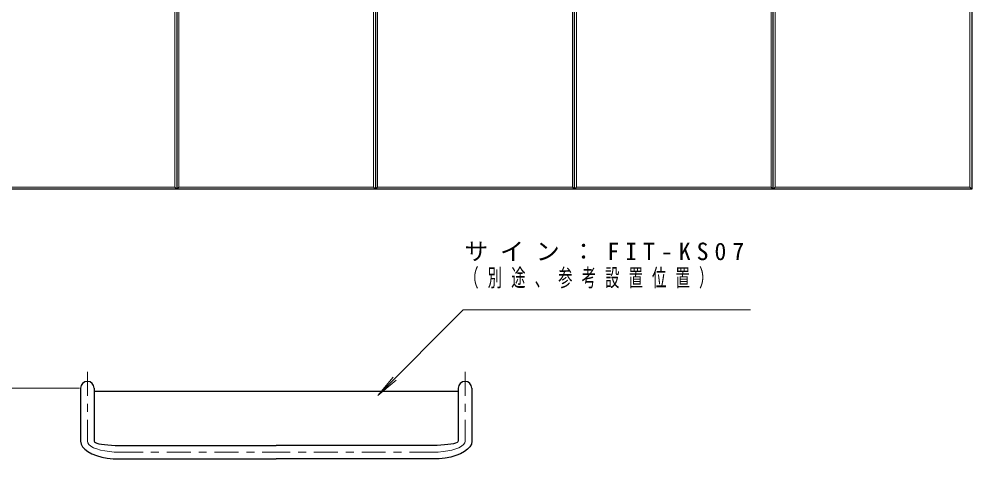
# Model space of a CAD drawing. Units: millimetres on the paper. Extents: x 55 to 420, y -5 to 257.
# Drawn here: x 140.5 to 260.3, y 108.2 to 163.5 of the extents above; entities that cross this region are included whole.
import ezdxf

# ---------------------------------------------------------------- set-up
doc = ezdxf.new("R2010")
doc.units = ezdxf.units.MM
doc.linetypes.add('USER2', pattern=[6, 3, -1, 1, -1])
doc.layers.add('LY_1', color=7, linetype='Continuous', lineweight=13)
doc.styles.add('ＭＳ ゴシック', font='')
doc.styles.get('ＭＳ ゴシック').set_extended_font_data('MS Gothic')

msp = doc.modelspace()

# ---------------------------------------------------------------- linework, layer by layer
at = {"layer": 'LY_1'}
for p, q in [((160.088, 166.855), (160.088, 142.355)), ((160.588, 142.355), (160.588, 166.855)), ((185.088, 166.855), (185.088, 142.355)), ((185.588, 142.355), (185.588, 166.855)), ((210.088, 166.855), (210.088, 142.355)), ((210.588, 142.355), (210.588, 166.855)), ((235.088, 166.855), (235.088, 142.355)), ((235.588, 142.355), (235.588, 166.855)), ((260.088, 166.855), (260.088, 142.355)), ((160.088, 142.355), (135.588, 142.355)), ((160.088, 142.355), (160.338, 142.105)), ((160.588, 142.355), (160.338, 142.105)), ((185.088, 142.355), (160.588, 142.355)), ((185.088, 142.355), (185.338, 142.105)), ((185.588, 142.355), (185.338, 142.105)), ((210.088, 142.355), (185.588, 142.355)), ((210.088, 142.355), (210.338, 142.105)), ((210.588, 142.355), (210.338, 142.105)), ((235.088, 142.355), (210.588, 142.355)), ((235.088, 142.355), (235.338, 142.105)), ((235.588, 142.355), (235.338, 142.105)), ((260.088, 142.355), (235.588, 142.355)), ((260.088, 142.355), (260.338, 142.105)), ((196.357, 126.948), (185.61, 116.201)), ((196.357, 126.948), (232.492, 126.948)), ((185.61, 116.201), (187.538, 118.499)), ((185.61, 116.201), (187.908, 118.129)), ((148.088, 117.105), (64.338, 117.105))]:
    msp.add_line(p, q, dxfattribs=at)
at = {"layer": 'LY_1', "lineweight": 25}
for p, q in [((160.338, 167.105), (160.338, 142.105)), ((185.338, 167.105), (185.338, 142.105)), ((210.338, 142.105), (210.338, 167.105)), ((235.338, 142.105), (235.338, 167.105)), ((260.338, 167.105), (260.338, 142.105)), ((160.338, 142.105), (135.338, 142.105)), ((185.338, 142.105), (160.338, 142.105)), ((210.338, 142.105), (185.338, 142.105)), ((235.338, 142.105), (210.338, 142.105)), ((260.338, 142.105), (235.338, 142.105)), ((148.238, 117.105), (148.238, 110.435)), ((149.938, 117.105), (149.938, 110.435)), ((149.938, 116.733), (195.738, 116.733)), ((195.738, 117.105), (195.738, 110.435)), ((197.438, 117.105), (197.438, 110.435)), ((153.088, 109.917), (172.838, 109.917)), ((192.588, 109.917), (172.838, 109.917)), ((153.088, 108.217), (172.838, 108.217)), ((192.588, 108.217), (172.838, 108.217))]:
    msp.add_line(p, q, dxfattribs=at)
at = {"layer": 'LY_1', "linetype": 'USER2'}
for p, q in [((149.088, 119.142), (149.088, 110.435)), ((196.588, 119.142), (196.588, 110.435)), ((153.088, 109.067), (172.838, 109.067)), ((192.588, 109.067), (172.838, 109.067))]:
    msp.add_line(p, q, dxfattribs=at)
at = {"layer": 'LY_1', "lineweight": 25}
for points in [[(148.238, 110.435), (148.298, 110.088), (148.476, 109.75), (148.767, 109.428), (149.165, 109.132), (149.659, 108.867), (150.238, 108.641), (150.886, 108.459), (151.59, 108.326), (152.33, 108.245), (153.088, 108.217)], [(149.938, 110.435), (149.977, 110.354), (150.092, 110.275), (150.282, 110.2), (150.54, 110.131), (150.861, 110.069), (151.237, 110.016), (151.658, 109.974), (152.115, 109.943), (152.596, 109.924), (153.088, 109.917)], [(195.738, 110.435), (195.699, 110.354), (195.584, 110.275), (195.395, 110.2), (195.137, 110.131), (194.816, 110.069), (194.44, 110.016), (194.018, 109.974), (193.562, 109.943), (193.081, 109.924), (192.588, 109.917)], [(197.438, 110.435), (197.379, 110.088), (197.201, 109.75), (196.91, 109.428), (196.512, 109.132), (196.018, 108.867), (195.439, 108.641), (194.79, 108.459), (194.087, 108.326), (193.347, 108.245), (192.588, 108.217)]]:
    msp.add_lwpolyline(points, dxfattribs=at)
at = {"layer": 'LY_1', "linetype": 'USER2'}
for points in [[(149.088, 110.435), (149.138, 110.221), (149.284, 110.013), (149.524, 109.814), (149.852, 109.631), (150.26, 109.468), (150.737, 109.329), (151.272, 109.216), (151.852, 109.134), (152.463, 109.084), (153.088, 109.067)], [(196.588, 110.435), (196.539, 110.221), (196.392, 110.013), (196.152, 109.814), (195.824, 109.631), (195.417, 109.468), (194.939, 109.329), (194.404, 109.216), (193.824, 109.134), (193.214, 109.084), (192.588, 109.067)]]:
    msp.add_lwpolyline(points, dxfattribs=at)
at = {"layer": 'LY_1', "lineweight": 25}
for centre in [(149.088, 117.105), (196.588, 117.105)]:
    msp.add_arc(centre, 0.85, 0, 180, dxfattribs=at)

# ---------------------------------------------------------------- texts
at = {"layer": 'LY_1', "char_height": 2.199, "attachment_point": 1, "style": 'ＭＳ ゴシック'}
for s, insert in [('\\T1.5;サイン：FIT-KS07', (196.492, 135.398)), ('\\T1.64;\\W0.6;（別途、参考設置位置）', (196.492, 132.098))]:
    msp.add_mtext(s, dxfattribs=dict(at, insert=insert))

doc.saveas('drawing.dxf')
